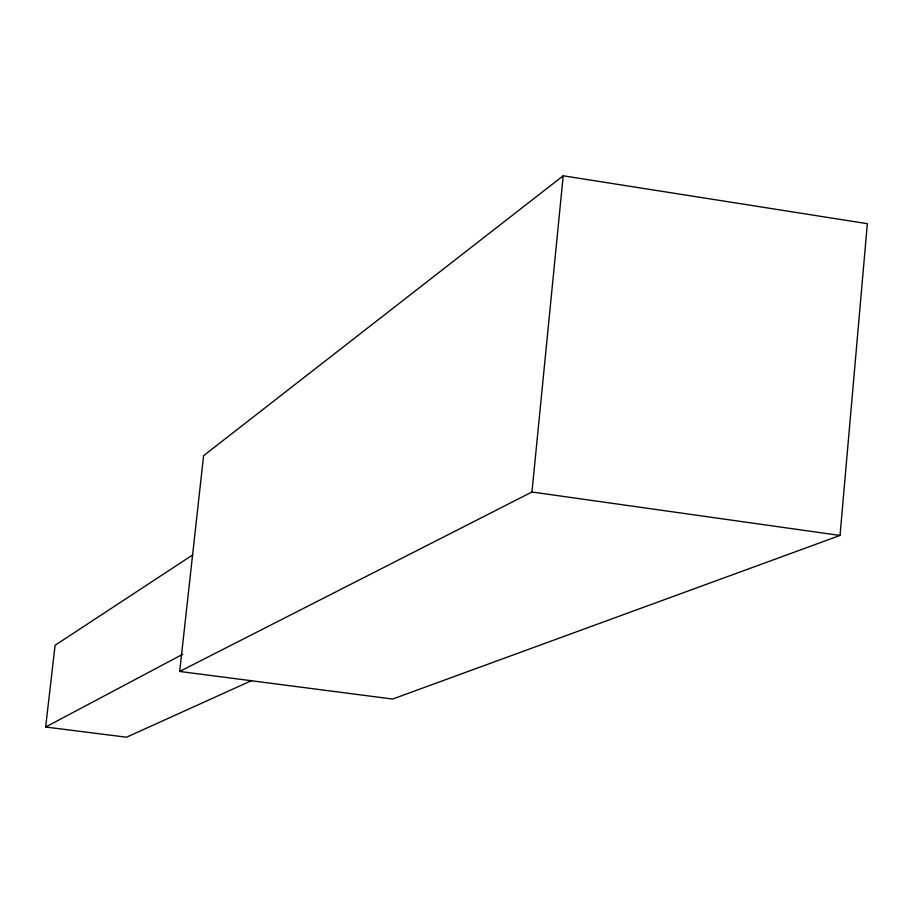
<?xml version="1.0" encoding="UTF-8"?>
<svg xmlns="http://www.w3.org/2000/svg" width="913" height="913" viewBox="0 0 913 913"><rect width="100%" height="100%" fill="white"/><g stroke="black" fill="none" stroke-linecap="round" stroke-linejoin="round"><path stroke-width="1.37" d="M840.028 535.452L867.35 223.685L563.207 175.787L203.588 455.678L179.69 671.454L392.636 699.05L840.028 535.452L531.959 491.993L179.69 671.454M531.959 491.993L563.207 175.787M251.988 680.436L126.542 737.213L45.65 727.022L55.077 645.297L192.78 554.864M45.65 727.022L182.68 654.301"/></g></svg>
